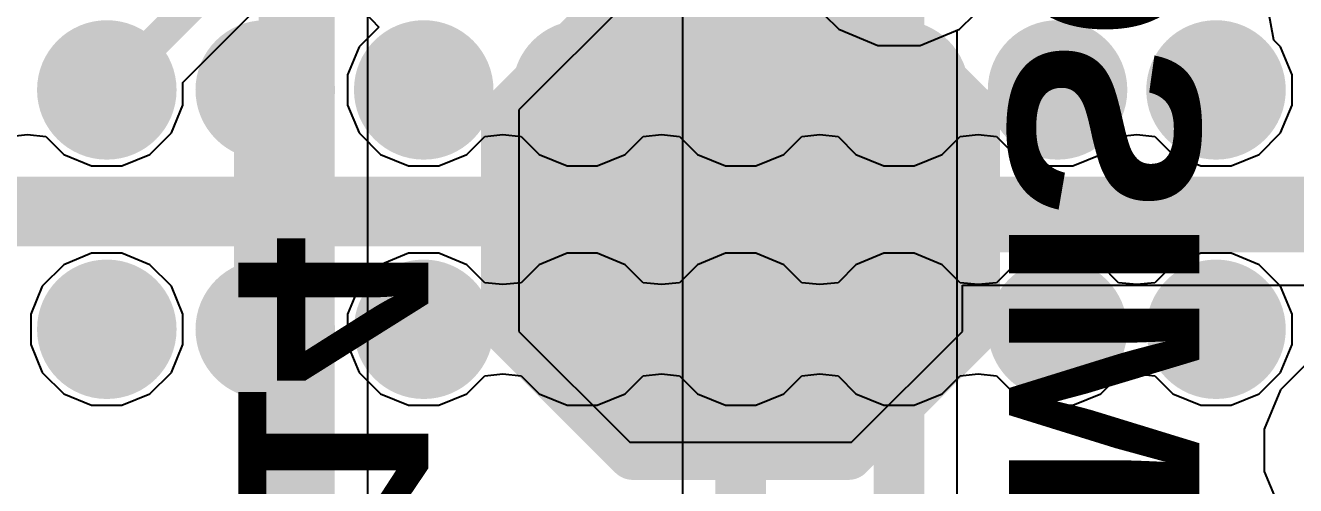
# Model space of a CAD drawing. Header units: inches. Extents: x -22 to 5433, y -13 to 5447.
# Drawn here: x 14.03 to 19.12, y -0.19 to 1.66 of the extents above; entities that cross this region are included whole.
import ezdxf

# ---------------------------------------------------------------- set-up
doc = ezdxf.new("R2010")
doc.units = ezdxf.units.IN
for name, color, linetype in [('Bottom Layer', 5, 'Continuous'), ('Bottom Overlay', 54, 'Continuous'), ('Bottom Paste', 16, 'Continuous'), ('Bottom Solder', 6, 'Continuous'), ('Ground', 16, 'Continuous'), ('Power', 76, 'Continuous'), ('Top Layer', 1, 'Continuous'), ('Top Paste', 8, 'Continuous'), ('Top Solder', 216, 'Continuous')]:
    doc.layers.add(name, color=color, linetype=linetype)
doc.styles.add('Arial_Bold', font='', dxfattribs={"height": 0.2})
doc.styles.get('Arial_Bold').set_extended_font_data('Arial', bold=True)

msp = doc.modelspace()

# ---------------------------------------------------------------- hatches: boundary and pattern name
at = {"layer": 'Bottom Layer'}
msp.add_hatch(color=5, dxfattribs=at).paths.add_polyline_path([(16.1361, 1.2534), (16.1361, 0.4914), (16.5171, 0.1104), (17.2791, 0.1104), (17.6601, 0.4914), (17.6601, 1.2534), (17.2791, 1.6344), (16.5171, 1.6344)])
at = {"layer": 'Bottom Paste'}
msp.add_hatch(color=16, dxfattribs=at).paths.add_polyline_path([(16.1361, 1.2534), (16.1361, 0.4914), (16.5171, 0.1104), (17.2791, 0.1104), (17.6601, 0.4914), (17.6601, 1.2534), (17.2791, 1.6344), (16.5171, 1.6344)])
at = {"layer": 'Bottom Solder'}
msp.add_hatch(color=6, dxfattribs=at).paths.add_polyline_path([(16.0345, 1.3042), (16.0345, 0.4406), (16.4663, 0.0088), (17.3299, 0.0088), (17.7617, 0.4406), (17.7617, 1.3042), (17.3299, 1.736), (16.4663, 1.736)])
at = {"layer": 'Top Layer'}
for points in [[(14.8672, 0.2362), (15.119, 0.2362), (15.119, 1.5824), (14.8672, 1.5824)], [(8.0081, 0.7696), (24.7131, 0.7696), (24.7131, 1.049), (8.0081, 1.049)]]:
    msp.add_hatch(color=1, dxfattribs=at).paths.add_polyline_path(points)
h = msp.add_hatch(color=1, dxfattribs=at)
edge = h.paths.add_edge_path()
edge.add_arc((14.3581, 1.3967), 0.178, 0, 360)
h = msp.add_hatch(color=1, dxfattribs=at)
edge = h.paths.add_edge_path()
edge.add_arc((14.9931, 1.3967), 0.178, 0, 360)
h = msp.add_hatch(color=1, dxfattribs=at)
edge = h.paths.add_edge_path()
edge.add_arc((15.6281, 1.3967), 0.178, 0, 360)
h = msp.add_hatch(color=1, dxfattribs=at)
edge = h.paths.add_edge_path()
edge.add_arc((16.2631, 1.3967), 0.178, 0, 360)
h = msp.add_hatch(color=1, dxfattribs=at)
edge = h.paths.add_edge_path()
edge.add_arc((16.8981, 1.3967), 0.178, 0, 360)
h = msp.add_hatch(color=1, dxfattribs=at)
edge = h.paths.add_edge_path()
edge.add_arc((17.5331, 1.3967), 0.178, 0, 360)
h = msp.add_hatch(color=1, dxfattribs=at)
edge = h.paths.add_edge_path()
edge.add_arc((18.1681, 1.3967), 0.178, 0, 360)
h = msp.add_hatch(color=1, dxfattribs=at)
edge = h.paths.add_edge_path()
edge.add_arc((18.8031, 1.3967), 0.178, 0, 360)
h = msp.add_hatch(color=1, dxfattribs=at)
edge = h.paths.add_edge_path()
edge.add_arc((14.3581, 0.4367), 0.178, 0, 360)
h = msp.add_hatch(color=1, dxfattribs=at)
edge = h.paths.add_edge_path()
edge.add_arc((14.9931, 0.4367), 0.178, 0, 360)
h = msp.add_hatch(color=1, dxfattribs=at)
edge = h.paths.add_edge_path()
edge.add_arc((15.6281, 0.4367), 0.178, 0, 360)
h = msp.add_hatch(color=1, dxfattribs=at)
edge = h.paths.add_edge_path()
edge.add_arc((16.2631, 0.4367), 0.178, 0, 360)
h = msp.add_hatch(color=1, dxfattribs=at)
edge = h.paths.add_edge_path()
edge.add_arc((16.8981, 0.4367), 0.178, 0, 360)
h = msp.add_hatch(color=1, dxfattribs=at)
edge = h.paths.add_edge_path()
edge.add_arc((17.5331, 0.4367), 0.178, 0, 360)
h = msp.add_hatch(color=1, dxfattribs=at)
edge = h.paths.add_edge_path()
edge.add_arc((18.1681, 0.4367), 0.178, 0, 360)
h = msp.add_hatch(color=1, dxfattribs=at)
edge = h.paths.add_edge_path()
edge.add_arc((18.8031, 0.4367), 0.178, 0, 360)
at = {"layer": 'Top Paste'}
h = msp.add_hatch(color=8, dxfattribs=at)
edge = h.paths.add_edge_path()
edge.add_arc((14.3581, 1.3967), 0.178, 0, 360)
h = msp.add_hatch(color=8, dxfattribs=at)
edge = h.paths.add_edge_path()
edge.add_arc((14.9931, 1.3967), 0.178, 0, 360)
h = msp.add_hatch(color=8, dxfattribs=at)
edge = h.paths.add_edge_path()
edge.add_arc((15.6281, 1.3967), 0.178, 0, 360)
h = msp.add_hatch(color=8, dxfattribs=at)
edge = h.paths.add_edge_path()
edge.add_arc((16.2631, 1.3967), 0.178, 0, 360)
h = msp.add_hatch(color=8, dxfattribs=at)
edge = h.paths.add_edge_path()
edge.add_arc((16.8981, 1.3967), 0.178, 0, 360)
h = msp.add_hatch(color=8, dxfattribs=at)
edge = h.paths.add_edge_path()
edge.add_arc((17.5331, 1.3967), 0.178, 0, 360)
h = msp.add_hatch(color=8, dxfattribs=at)
edge = h.paths.add_edge_path()
edge.add_arc((18.1681, 1.3967), 0.178, 0, 360)
h = msp.add_hatch(color=8, dxfattribs=at)
edge = h.paths.add_edge_path()
edge.add_arc((18.8031, 1.3967), 0.178, 0, 360)
h = msp.add_hatch(color=8, dxfattribs=at)
edge = h.paths.add_edge_path()
edge.add_arc((14.3581, 0.4367), 0.178, 0, 360)
h = msp.add_hatch(color=8, dxfattribs=at)
edge = h.paths.add_edge_path()
edge.add_arc((14.9931, 0.4367), 0.178, 0, 360)
h = msp.add_hatch(color=8, dxfattribs=at)
edge = h.paths.add_edge_path()
edge.add_arc((15.6281, 0.4367), 0.178, 0, 360)
h = msp.add_hatch(color=8, dxfattribs=at)
edge = h.paths.add_edge_path()
edge.add_arc((16.2631, 0.4367), 0.178, 0, 360)
h = msp.add_hatch(color=8, dxfattribs=at)
edge = h.paths.add_edge_path()
edge.add_arc((16.8981, 0.4367), 0.178, 0, 360)
h = msp.add_hatch(color=8, dxfattribs=at)
edge = h.paths.add_edge_path()
edge.add_arc((17.5331, 0.4367), 0.178, 0, 360)
h = msp.add_hatch(color=8, dxfattribs=at)
edge = h.paths.add_edge_path()
edge.add_arc((18.1681, 0.4367), 0.178, 0, 360)
h = msp.add_hatch(color=8, dxfattribs=at)
edge = h.paths.add_edge_path()
edge.add_arc((18.8031, 0.4367), 0.178, 0, 360)
at = {"layer": 'Top Solder'}
h = msp.add_hatch(color=216, dxfattribs=at)
edge = h.paths.add_edge_path()
edge.add_arc((14.3581, 1.3967), 0.2796, 0, 360)
h = msp.add_hatch(color=216, dxfattribs=at)
edge = h.paths.add_edge_path()
edge.add_arc((14.9931, 1.3967), 0.2796, 0, 360)
h = msp.add_hatch(color=216, dxfattribs=at)
edge = h.paths.add_edge_path()
edge.add_arc((15.6281, 1.3967), 0.2796, 0, 360)
h = msp.add_hatch(color=216, dxfattribs=at)
edge = h.paths.add_edge_path()
edge.add_arc((16.2631, 1.3967), 0.2796, 0, 360)
h = msp.add_hatch(color=216, dxfattribs=at)
edge = h.paths.add_edge_path()
edge.add_arc((16.8981, 1.3967), 0.2796, 0, 360)
h = msp.add_hatch(color=216, dxfattribs=at)
edge = h.paths.add_edge_path()
edge.add_arc((17.5331, 1.3967), 0.2796, 0, 360)
h = msp.add_hatch(color=216, dxfattribs=at)
edge = h.paths.add_edge_path()
edge.add_arc((18.1681, 1.3967), 0.2796, 0, 360)
h = msp.add_hatch(color=216, dxfattribs=at)
edge = h.paths.add_edge_path()
edge.add_arc((18.8031, 1.3967), 0.2796, 0, 360)
h = msp.add_hatch(color=216, dxfattribs=at)
edge = h.paths.add_edge_path()
edge.add_arc((14.3581, 0.4367), 0.2796, 0, 360)
h = msp.add_hatch(color=216, dxfattribs=at)
edge = h.paths.add_edge_path()
edge.add_arc((14.9931, 0.4367), 0.2796, 0, 360)
h = msp.add_hatch(color=216, dxfattribs=at)
edge = h.paths.add_edge_path()
edge.add_arc((15.6281, 0.4367), 0.2796, 0, 360)
h = msp.add_hatch(color=216, dxfattribs=at)
edge = h.paths.add_edge_path()
edge.add_arc((16.2631, 0.4367), 0.2796, 0, 360)
h = msp.add_hatch(color=216, dxfattribs=at)
edge = h.paths.add_edge_path()
edge.add_arc((16.8981, 0.4367), 0.2796, 0, 360)
h = msp.add_hatch(color=216, dxfattribs=at)
edge = h.paths.add_edge_path()
edge.add_arc((17.5331, 0.4367), 0.2796, 0, 360)
h = msp.add_hatch(color=216, dxfattribs=at)
edge = h.paths.add_edge_path()
edge.add_arc((18.1681, 0.4367), 0.2796, 0, 360)
h = msp.add_hatch(color=216, dxfattribs=at)
edge = h.paths.add_edge_path()
edge.add_arc((18.8031, 0.4367), 0.2796, 0, 360)

# ---------------------------------------------------------------- linework, layer by layer
at = {"layer": 'Bottom Layer'}
for p, q in [((15.4038, -1.3242), (15.4038, 1.7822)), ((16.4536, 1.7614), (16.0091, 1.3169)), ((16.0091, 1.3169), (16.0091, 0.4279)), ((17.7871, 0.4279), (17.7871, 0.6134)), ((17.7871, 0.6134), (19.8928, 0.6134)), ((16.0091, 0.4279), (16.4536, -0.0166)), ((17.3426, -0.0166), (17.7871, 0.4279)), ((16.4536, -0.0166), (17.3426, -0.0166))]:
    msp.add_line(p, q, dxfattribs=at)
for points in [[(15.119, -2.0155, 0.3048, 0.3048, 0), (15.119, 2.1012, 0.3048, 0.3048, 0)], [(16.8981, 0.8724, 0.254, 0.254, 0), (19.8928, 0.8724, 0.254, 0.254, 0)]]:
    msp.add_lwpolyline(points, format="xyseb", dxfattribs=at)
msp.add_lwpolyline([(16.8346, 0.8724, 0.127, 0.127, 1), (16.9616, 0.8724, 0.127, 0.127, 1)], format="xyseb", close=True, dxfattribs=at)
at = {"layer": 'Bottom Overlay'}
for points in [[(15.9583, 1.3042, 0.2, 0.2, 0), (16.4663, 1.8122, 0.2, 0.2, 0)], [(17.3299, 1.8122, 0.2, 0.2, 0), (17.8379, 1.3042, 0.2, 0.2, 0)], [(15.9583, 0.4406, 0.2, 0.2, 0), (15.9583, 1.3042, 0.2, 0.2, 0)], [(17.8379, 0.4406, 0.2, 0.2, 0), (17.8379, 1.3042, 0.2, 0.2, 0)], [(15.9583, 0.4406, 0.2, 0.2, 0), (16.4663, -0.0674, 0.2, 0.2, 0)], [(17.3299, -0.0674, 0.2, 0.2, 0), (17.8379, 0.4406, 0.2, 0.2, 0)], [(16.4663, -0.0674, 0.2, 0.2, 0), (17.3299, -0.0674, 0.2, 0.2, 0)]]:
    msp.add_lwpolyline(points, format="xyseb", dxfattribs=at)
for points in [[(15.9083, 1.3042, 0.1, 0.1, 1), (16.0083, 1.3042, 0.1, 0.1, 1)], [(15.9083, 1.3042, 0.1, 0.1, 1), (16.0083, 1.3042, 0.1, 0.1, 1)], [(17.7879, 1.3042, 0.1, 0.1, 1), (17.8879, 1.3042, 0.1, 0.1, 1)], [(17.7879, 1.3042, 0.1, 0.1, 1), (17.8879, 1.3042, 0.1, 0.1, 1)], [(15.9083, 0.4406, 0.1, 0.1, 1), (16.0083, 0.4406, 0.1, 0.1, 1)], [(15.9083, 0.4406, 0.1, 0.1, 1), (16.0083, 0.4406, 0.1, 0.1, 1)], [(17.7879, 0.4406, 0.1, 0.1, 1), (17.8879, 0.4406, 0.1, 0.1, 1)], [(17.7879, 0.4406, 0.1, 0.1, 1), (17.8879, 0.4406, 0.1, 0.1, 1)], [(16.4163, -0.0674, 0.1, 0.1, 1), (16.5163, -0.0674, 0.1, 0.1, 1)], [(16.4163, -0.0674, 0.1, 0.1, 1), (16.5163, -0.0674, 0.1, 0.1, 1)], [(17.2799, -0.0674, 0.1, 0.1, 1), (17.3799, -0.0674, 0.1, 0.1, 1)], [(17.2799, -0.0674, 0.1, 0.1, 1), (17.3799, -0.0674, 0.1, 0.1, 1)]]:
    msp.add_lwpolyline(points, format="xyseb", close=True, dxfattribs=at)
at = {"layer": 'Ground'}
for p, q in [((16.665, 2.0061), (16.665, -1.7763)), ((17.775, 1.6398), (17.8951, 1.7599)), ((17.7662, 1.6361), (17.775, 1.6398)), ((17.7662, -0.8204), (17.7662, 1.6361))]:
    msp.add_line(p, q, dxfattribs=at)
for points in [[(16.8981, -1.7763, 0.2032, 0.2032, 0), (16.8981, 2.3717, 0.2032, 0.2032, 0)], [(17.5331, -0.9169, 0.2032, 0.2032, 0), (17.5331, 2.0017, 0.2032, 0.2032, 0)]]:
    msp.add_lwpolyline(points, format="xyseb", dxfattribs=at)
at = {"layer": 'Power'}
for p, q in [((17.1711, 1.7599), (17.2912, 1.6398)), ((17.775, 1.6398), (17.8951, 1.7599)), ((17.2912, 1.6398), (17.4482, 1.5747)), ((17.618, 1.5747), (17.775, 1.6398)), ((17.4482, 1.5747), (17.618, 1.5747)), ((19.1817, 0.3137), (19.0616, 0.1936)), ((19.0616, 0.1936), (18.9965, 0.0367)), ((18.9965, 0.0367), (18.9965, -0.1332)), ((18.9965, -0.1332), (19.0616, -0.2901))]:
    msp.add_line(p, q, dxfattribs=at)
at = {"layer": 'Top Layer'}
for p, q in [((15.3608, 1.7392), (15.4486, 1.6486)), ((14.6631, 1.4271), (14.9465, 1.7105)), ((19.0343, 1.5969), (19.0134, 1.7123)), ((15.4486, 1.6486), (15.3695, 1.5695)), ((19.0617, 1.5695), (19.0343, 1.5969)), ((15.3695, 1.5695), (15.3231, 1.4574)), ((19.1081, 1.4574), (19.0617, 1.5695)), ((14.6631, 1.3361), (14.6631, 1.4271)), ((15.3231, 1.4574), (15.3231, 1.3361)), ((19.1081, 1.3361), (19.1081, 1.4574)), ((14.6167, 1.224), (14.6631, 1.3361)), ((15.3231, 1.3361), (15.3695, 1.224)), ((19.0617, 1.224), (19.1081, 1.3361)), ((14.5309, 1.1382), (14.6167, 1.224)), ((15.3695, 1.224), (15.4553, 1.1382)), ((18.9759, 1.1382), (19.0617, 1.224)), ((13.9678, 1.2101), (14.0406, 1.2178)), ((14.0406, 1.2178), (14.1134, 1.2101)), ((14.1134, 1.2101), (14.1853, 1.1382)), ((15.8009, 1.1382), (15.8728, 1.2101)), ((15.8728, 1.2101), (15.9456, 1.2178)), ((15.9456, 1.2178), (16.0184, 1.2101)), ((16.0184, 1.2101), (16.0903, 1.1382)), ((16.4359, 1.1382), (16.5078, 1.2101)), ((16.5078, 1.2101), (16.5806, 1.2178)), ((16.5806, 1.2178), (16.6534, 1.2101)), ((16.6534, 1.2101), (16.7253, 1.1382)), ((17.0709, 1.1382), (17.1428, 1.2101)), ((17.1428, 1.2101), (17.2156, 1.2178)), ((17.2156, 1.2178), (17.2884, 1.2101)), ((17.2884, 1.2101), (17.3603, 1.1382)), ((17.7059, 1.1382), (17.7778, 1.2101)), ((17.7778, 1.2101), (17.8506, 1.2178)), ((17.8506, 1.2178), (17.9234, 1.2101)), ((17.9234, 1.2101), (17.9953, 1.1382)), ((18.3409, 1.1382), (18.4128, 1.2101)), ((18.4128, 1.2101), (18.4856, 1.2178)), ((18.4856, 1.2178), (18.5584, 1.2101)), ((18.5584, 1.2101), (18.6303, 1.1382)), ((14.1853, 1.1382), (14.2974, 1.0917)), ((14.4188, 1.0917), (14.5309, 1.1382)), ((15.4553, 1.1382), (15.5674, 1.0917)), ((15.6888, 1.0917), (15.8009, 1.1382)), ((16.0903, 1.1382), (16.2024, 1.0917)), ((16.3238, 1.0917), (16.4359, 1.1382)), ((16.7253, 1.1382), (16.8374, 1.0917)), ((16.9588, 1.0917), (17.0709, 1.1382)), ((17.3603, 1.1382), (17.4724, 1.0917)), ((17.5938, 1.0917), (17.7059, 1.1382)), ((17.9953, 1.1382), (18.1074, 1.0917)), ((18.2288, 1.0917), (18.3409, 1.1382)), ((18.6303, 1.1382), (18.7424, 1.0917)), ((18.8638, 1.0917), (18.9759, 1.1382)), ((14.2974, 1.0917), (14.4188, 1.0917)), ((15.5674, 1.0917), (15.6888, 1.0917)), ((16.2024, 1.0917), (16.3238, 1.0917)), ((16.8374, 1.0917), (16.9588, 1.0917)), ((17.4724, 1.0917), (17.5938, 1.0917)), ((18.1074, 1.0917), (18.2288, 1.0917)), ((18.7424, 1.0917), (18.8638, 1.0917)), ((14.2974, 0.7417), (14.1853, 0.6953)), ((14.4188, 0.7417), (14.2974, 0.7417)), ((14.5309, 0.6953), (14.4188, 0.7417)), ((15.5674, 0.7417), (15.4553, 0.6953)), ((15.6888, 0.7417), (15.5674, 0.7417)), ((15.8009, 0.6953), (15.6888, 0.7417)), ((16.2024, 0.7417), (16.0903, 0.6953)), ((16.3238, 0.7417), (16.2024, 0.7417)), ((16.4359, 0.6953), (16.3238, 0.7417)), ((16.8374, 0.7417), (16.7253, 0.6953)), ((16.9588, 0.7417), (16.8374, 0.7417)), ((17.0709, 0.6953), (16.9588, 0.7417)), ((17.4724, 0.7417), (17.3603, 0.6953)), ((17.5938, 0.7417), (17.4724, 0.7417)), ((17.7059, 0.6953), (17.5938, 0.7417)), ((18.1074, 0.7417), (17.9953, 0.6953)), ((18.2288, 0.7417), (18.1074, 0.7417)), ((18.3409, 0.6953), (18.2288, 0.7417)), ((18.7424, 0.7417), (18.6303, 0.6953)), ((18.8638, 0.7417), (18.7424, 0.7417)), ((18.9759, 0.6953), (18.8638, 0.7417)), ((14.1853, 0.6953), (14.0995, 0.6095)), ((14.6167, 0.6095), (14.5309, 0.6953)), ((15.4553, 0.6953), (15.3695, 0.6095)), ((15.8728, 0.6234), (15.8009, 0.6953)), ((16.0903, 0.6953), (16.0184, 0.6234)), ((16.5078, 0.6234), (16.4359, 0.6953)), ((16.7253, 0.6953), (16.6534, 0.6234)), ((17.1428, 0.6234), (17.0709, 0.6953)), ((17.3603, 0.6953), (17.2884, 0.6234)), ((17.7778, 0.6234), (17.7059, 0.6953)), ((17.9953, 0.6953), (17.9234, 0.6234)), ((18.4128, 0.6234), (18.3409, 0.6953)), ((18.6303, 0.6953), (18.5584, 0.6234)), ((19.0617, 0.6095), (18.9759, 0.6953)), ((15.9456, 0.6157), (15.8728, 0.6234)), ((16.0184, 0.6234), (15.9456, 0.6157)), ((16.5806, 0.6157), (16.5078, 0.6234)), ((16.6534, 0.6234), (16.5806, 0.6157)), ((17.2156, 0.6157), (17.1428, 0.6234)), ((17.2884, 0.6234), (17.2156, 0.6157)), ((17.8506, 0.6157), (17.7778, 0.6234)), ((17.9234, 0.6234), (17.8506, 0.6157)), ((18.4856, 0.6157), (18.4128, 0.6234)), ((18.5584, 0.6234), (18.4856, 0.6157)), ((14.0995, 0.6095), (14.0531, 0.4974)), ((14.6631, 0.4974), (14.6167, 0.6095)), ((15.3695, 0.6095), (15.3231, 0.4974)), ((19.1081, 0.4974), (19.0617, 0.6095)), ((14.0531, 0.4974), (14.0531, 0.3761)), ((14.6631, 0.3761), (14.6631, 0.4974)), ((15.3231, 0.4974), (15.3231, 0.3761)), ((19.1081, 0.3761), (19.1081, 0.4974)), ((14.0531, 0.3761), (14.0995, 0.264)), ((14.6167, 0.264), (14.6631, 0.3761)), ((15.3231, 0.3761), (15.3695, 0.264)), ((19.0617, 0.264), (19.1081, 0.3761)), ((14.0995, 0.264), (14.1853, 0.1782)), ((14.5309, 0.1782), (14.6167, 0.264)), ((15.3695, 0.264), (15.4553, 0.1782)), ((15.8728, 0.2501), (15.9456, 0.2578)), ((15.9456, 0.2578), (16.0184, 0.2501)), ((16.5078, 0.2501), (16.5806, 0.2578)), ((16.5806, 0.2578), (16.6534, 0.2501)), ((17.1428, 0.2501), (17.2156, 0.2578)), ((17.2156, 0.2578), (17.2884, 0.2501)), ((17.7778, 0.2501), (17.8506, 0.2578)), ((17.8506, 0.2578), (17.9234, 0.2501)), ((18.4128, 0.2501), (18.4856, 0.2578)), ((18.4856, 0.2578), (18.5584, 0.2501)), ((18.9759, 0.1782), (19.0617, 0.264)), ((15.8009, 0.1782), (15.8728, 0.2501)), ((16.0184, 0.2501), (16.0903, 0.1782)), ((16.4359, 0.1782), (16.5078, 0.2501)), ((16.6534, 0.2501), (16.7253, 0.1782)), ((17.0709, 0.1782), (17.1428, 0.2501)), ((17.2884, 0.2501), (17.3603, 0.1782)), ((17.7059, 0.1782), (17.7778, 0.2501)), ((17.9234, 0.2501), (17.9953, 0.1782)), ((18.3409, 0.1782), (18.4128, 0.2501)), ((18.5584, 0.2501), (18.6303, 0.1782)), ((14.1853, 0.1782), (14.2974, 0.1317)), ((14.4188, 0.1317), (14.5309, 0.1782)), ((15.4553, 0.1782), (15.5674, 0.1317)), ((15.6888, 0.1317), (15.8009, 0.1782)), ((16.0903, 0.1782), (16.2024, 0.1317)), ((16.3238, 0.1317), (16.4359, 0.1782)), ((16.7253, 0.1782), (16.8374, 0.1317)), ((16.9588, 0.1317), (17.0709, 0.1782)), ((17.3603, 0.1782), (17.4724, 0.1317)), ((17.5938, 0.1317), (17.7059, 0.1782)), ((17.9953, 0.1782), (18.1074, 0.1317)), ((18.2288, 0.1317), (18.3409, 0.1782)), ((18.6303, 0.1782), (18.7424, 0.1317)), ((18.8638, 0.1317), (18.9759, 0.1782)), ((14.2974, 0.1317), (14.4188, 0.1317)), ((15.5674, 0.1317), (15.6888, 0.1317)), ((16.2024, 0.1317), (16.3238, 0.1317)), ((16.8374, 0.1317), (16.9588, 0.1317)), ((17.4724, 0.1317), (17.5938, 0.1317)), ((18.1074, 0.1317), (18.2288, 0.1317)), ((18.7424, 0.1317), (18.8638, 0.1317))]:
    msp.add_line(p, q, dxfattribs=at)
for points in [[(16.8981, 1.3967, 0.127, 0.127, 0), (16.8981, 2.3717, 0.127, 0.127, 0)], [(14.3581, 1.3967, 0.127, 0.127, 0), (15.0626, 2.1012, 0.127, 0.127, 0)], [(17.5331, 1.3967, 0.127, 0.127, 0), (17.5331, 2.0017, 0.127, 0.127, 0)]]:
    msp.add_lwpolyline(points, format="xyseb", dxfattribs=at)
for points in [[(14.3263, 1.3967, 0.0635, 0.0635, 1), (14.3898, 1.3967, 0.0635, 0.0635, 1)], [(16.8663, 1.3967, 0.0635, 0.0635, 1), (16.9298, 1.3967, 0.0635, 0.0635, 1)], [(17.5013, 1.3967, 0.0635, 0.0635, 1), (17.5648, 1.3967, 0.0635, 0.0635, 1)]]:
    msp.add_lwpolyline(points, format="xyseb", close=True, dxfattribs=at)

# ---------------------------------------------------------------- texts
at = {"layer": 'Bottom Overlay', "style": 'Arial_Bold', "text_generation_flag": 2}
for s, p in [('MISO', (17.9739, -0.2965)), ('B14', (14.8849, -1.1457))]:
    msp.add_text(s, height=0.762, rotation=270, dxfattribs=at).set_placement(p)

doc.saveas('drawing.dxf')
